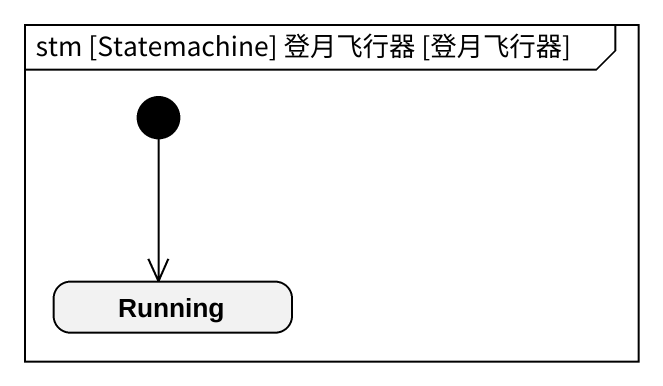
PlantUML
@startuml
mainframe stm [Statemachine] 登月飞行器 [登月飞行器]
hide empty description
state Running
[*] --> Running
@enduml
